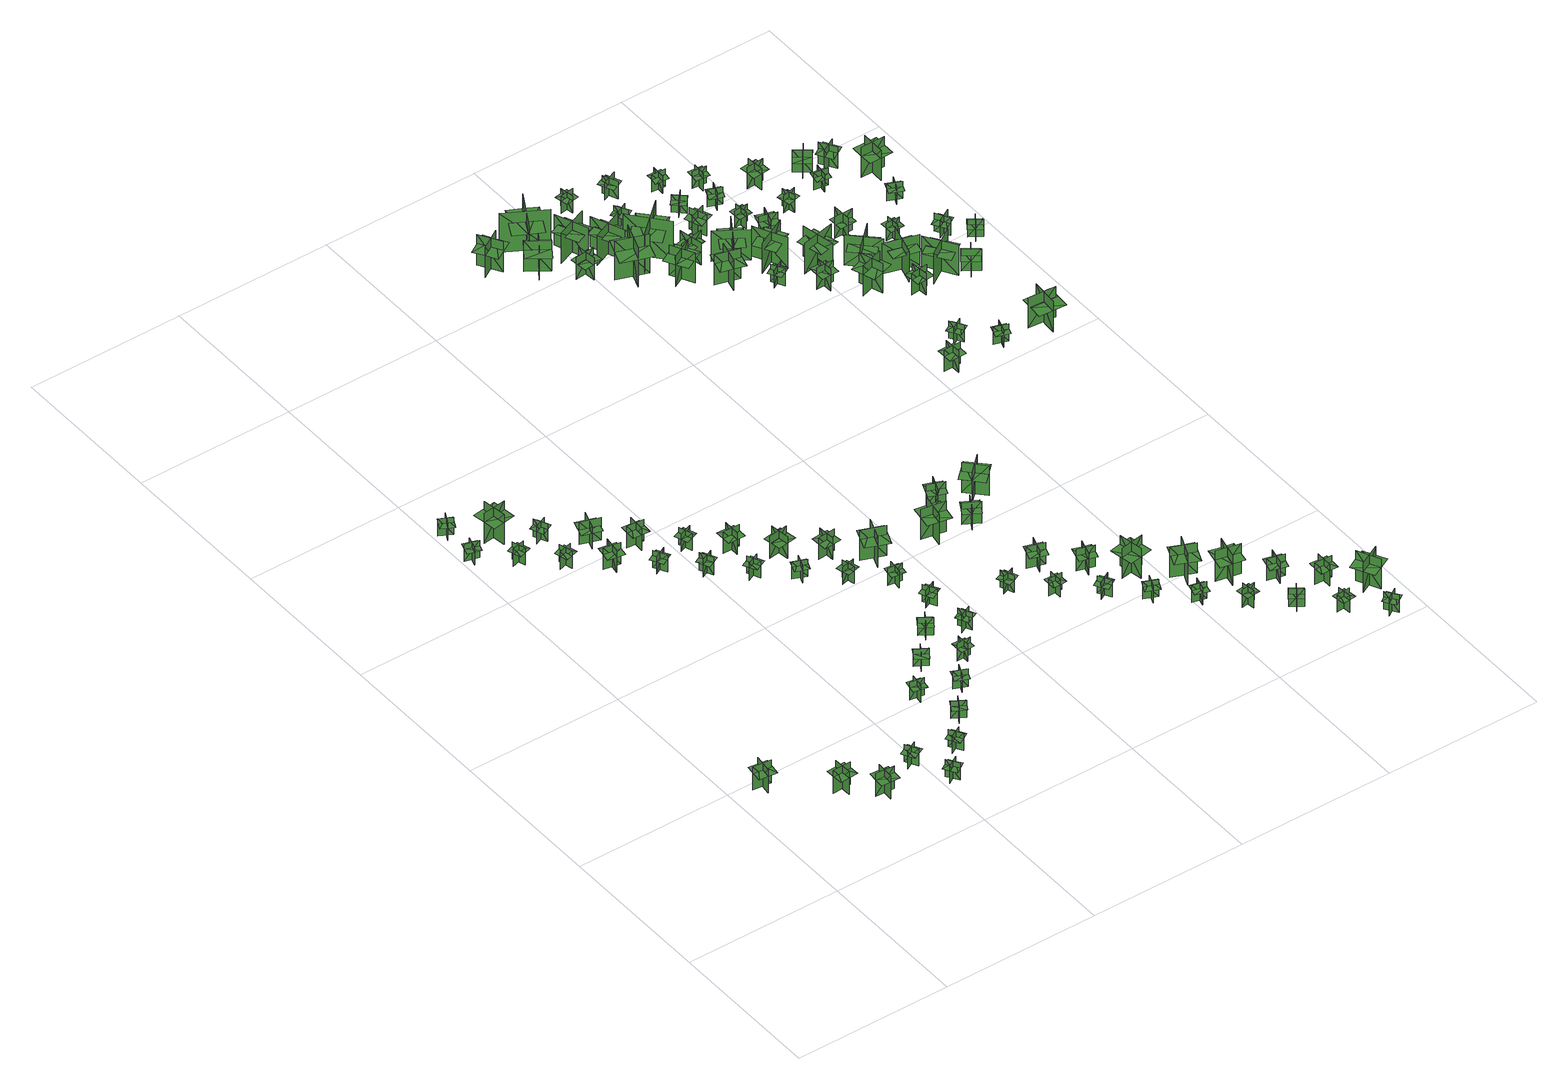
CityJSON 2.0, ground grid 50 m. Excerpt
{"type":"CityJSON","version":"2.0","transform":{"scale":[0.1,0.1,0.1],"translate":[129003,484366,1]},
"CityObjects":{
"tree1":{"type":"SolitaryVegetationObject","geometry":[{"type":"MultiSurface","lod":"1","boundaries":[[[0,1,2]],[[0,2,3]],[[4,5,6]],[[4,6,7]],[[8,9,10]],[[8,10,11]],[[8,11,12]],[[8,12,13]]]}]},
"tree2":{"type":"SolitaryVegetationObject","geometry":[{"type":"MultiSurface","lod":"1","boundaries":[[[14,15,16]],[[14,16,17]],[[18,19,20]],[[18,20,21]],[[22,23,24]],[[22,24,25]],[[22,25,26]],[[22,26,27]]]}]},
"tree3":{"type":"SolitaryVegetationObject","geometry":[{"type":"MultiSurface","lod":"1","boundaries":[[[28,29,30]],[[28,30,31]],[[32,33,34]],[[32,34,35]],[[36,37,38]],[[36,38,39]],[[36,39,40]],[[36,40,41]]]}]},
"tree4":{"type":"SolitaryVegetationObject","geometry":[{"type":"MultiSurface","lod":"1","boundaries":[[[42,43,44]],[[42,44,45]],[[46,47,48]],[[46,48,49]],[[50,51,52]],[[50,52,53]],[[50,53,54]],[[50,54,55]]]}]},
"tree5":{"type":"SolitaryVegetationObject","geometry":[{"type":"MultiSurface","lod":"1","boundaries":[[[56,57,58]],[[56,58,59]],[[60,61,62]],[[60,62,63]],[[64,65,66]],[[64,66,67]],[[64,67,68]],[[64,68,69]]]}]},
"tree6":{"type":"SolitaryVegetationObject","geometry":[{"type":"MultiSurface","lod":"1","boundaries":[[[70,71,72]],[[70,72,73]],[[74,75,76]],[[74,76,77]],[[78,79,80]],[[78,80,81]],[[78,81,82]],[[78,82,83]]]}]},
"tree7":{"type":"SolitaryVegetationObject","geometry":[{"type":"MultiSurface","lod":"1","boundaries":[[[84,85,86]],[[84,86,87]],[[88,89,90]],[[88,90,91]],[[92,93,94]],[[92,94,95]],[[92,95,96]],[[92,96,97]]]}]},
"tree8":{"type":"SolitaryVegetationObject","geometry":[{"type":"MultiSurface","lod":"1","boundaries":[[[98,99,100]],[[98,100,101]],[[102,103,104]],[[102,104,105]],[[106,107,108]],[[106,108,109]],[[106,109,110]],[[106,110,111]]]}]},
"tree9":{"type":"SolitaryVegetationObject","geometry":[{"type":"MultiSurface","lod":"1","boundaries":[[[112,113,114]],[[112,114,115]],[[116,117,118]],[[116,118,119]],[[120,121,122]],[[120,122,123]],[[120,123,124]],[[120,124,125]]]}]},
"tree10":{"type":"SolitaryVegetationObject","geometry":[{"type":"MultiSurface","lod":"1","boundaries":[[[126,127,128]],[[126,128,129]],[[130,131,132]],[[130,132,133]],[[134,135,136]],[[134,136,137]],[[134,137,138]],[[134,138,139]]]}]},
"tree11":{"type":"SolitaryVegetationObject","geometry":[{"type":"MultiSurface","lod":"1","boundaries":[[[140,141,142]],[[140,142,143]],[[144,145,146]],[[144,146,147]],[[148,149,150]],[[148,150,151]],[[148,151,152]],[[148,152,153]]]}]},
"tree12":{"type":"SolitaryVegetationObject","geometry":[{"type":"MultiSurface","lod":"1","boundaries":[[[154,155,156]],[[154,156,157]],[[158,159,160]],[[158,160,161]],[[162,163,164]],[[162,164,165]],[[162,165,166]],[[162,166,167]]]}]},
"tree13":{"type":"SolitaryVegetationObject","geometry":[{"type":"MultiSurface","lod":"1","boundaries":[[[168,169,170]],[[168,170,171]],[[172,173,174]],[[172,174,175]],[[176,177,178]],[[176,178,179]],[[176,179,180]],[[176,180,181]]]}]},
"tree14":{"type":"SolitaryVegetationObject","geometry":[{"type":"MultiSurface","lod":"1","boundaries":[[[182,183,184]],[[182,184,185]],[[186,187,188]],[[186,188,189]],[[190,191,192]],[[190,192,193]],[[190,193,194]],[[190,194,195]]]}]},
"tree15":{"type":"SolitaryVegetationObject","geometry":[{"type":"MultiSurface","lod":"1","boundaries":[[[196,197,198]],[[196,198,199]],[[200,201,202]],[[200,202,203]],[[204,205,206]],[[204,206,207]],[[204,207,208]],[[204,208,209]]]}]},
"tree16":{"type":"SolitaryVegetationObject","geometry":[{"type":"MultiSurface","lod":"1","boundaries":[[[210,211,212]],[[210,212,213]],[[214,215,216]],[[214,216,217]],[[218,219,220]],[[218,220,221]],[[218,221,222]],[[218,222,223]]]}]},
"tree17":{"type":"SolitaryVegetationObject","geometry":[{"type":"MultiSurface","lod":"1","boundaries":[[[224,225,226]],[[224,226,227]],[[228,229,230]],[[228,230,231]],[[232,233,234]],[[232,234,235]],[[232,235,236]],[[232,236,237]]]}]},
"tree18":{"type":"SolitaryVegetationObject","geometry":[{"type":"MultiSurface","lod":"1","boundaries":[[[238,239,240]],[[238,240,241]],[[242,243,244]],[[242,244,245]],[[246,247,248]],[[246,248,249]],[[246,249,250]],[[246,250,251]]]}]},
"tree19":{"type":"SolitaryVegetationObject","geometry":[{"type":"MultiSurface","lod":"1","boundaries":[[[252,253,254]],[[252,254,255]],[[256,257,258]],[[256,258,259]],[[260,261,262]],[[260,262,263]],[[260,263,264]],[[260,264,265]]]}]},
"tree20":{"type":"SolitaryVegetationObject","geometry":[{"type":"MultiSurface","lod":"1","boundaries":[[[266,267,268]],[[266,268,269]],[[270,271,272]],[[270,272,273]],[[274,275,276]],[[274,276,277]],[[274,277,278]],[[274,278,279]]]}]},
"tree21":{"type":"SolitaryVegetationObject","geometry":[{"type":"MultiSurface","lod":"1","boundaries":[[[280,281,282]],[[280,282,283]],[[284,285,286]],[[284,286,287]],[[288,289,290]],[[288,290,291]],[[288,291,292]],[[288,292,293]]]}]},
"tree22":{"type":"SolitaryVegetationObject","geometry":[{"type":"MultiSurface","lod":"1","boundaries":[[[294,295,296]],[[294,296,297]],[[298,299,300]],[[298,300,301]],[[302,303,304]],[[302,304,305]],[[302,305,306]],[[302,306,307]]]}]},
"tree23":{"type":"SolitaryVegetationObject","geometry":[{"type":"MultiSurface","lod":"1","boundaries":[[[308,309,310]],[[308,310,311]],[[312,313,314]],[[312,314,315]],[[316,317,318]],[[316,318,319]],[[316,319,320]],[[316,320,321]]]}]},
"tree24":{"type":"SolitaryVegetationObject","geometry":[{"type":"MultiSurface","lod":"1","boundaries":[[[322,323,324]],[[322,324,325]],[[326,327,328]],[[326,328,329]],[[330,331,332]],[[330,332,333]],[[330,333,334]],[[330,334,335]]]}]},
"tree25":{"type":"SolitaryVegetationObject","geometry":[{"type":"MultiSurface","lod":"1","boundaries":[[[336,337,338]],[[336,338,339]],[[340,341,342]],[[340,342,343]],[[344,345,346]],[[344,346,347]],[[344,347,348]],[[344,348,349]]]}]},
"tree26":{"type":"SolitaryVegetationObject","geometry":[{"type":"MultiSurface","lod":"1","boundaries":[[[350,351,352]],[[350,352,353]],[[354,355,356]],[[354,356,357]],[[358,359,360]],[[358,360,361]],[[358,361,362]],[[358,362,363]]]}]},
"tree27":{"type":"SolitaryVegetationObject","geometry":[{"type":"MultiSurface","lod":"1","boundaries":[[[364,365,366]],[[364,366,367]],[[368,369,370]],[[368,370,371]],[[372,373,374]],[[372,374,375]],[[372,375,376]],[[372,376,377]]]}]},
"tree28":{"type":"SolitaryVegetationObject","geometry":[{"type":"MultiSurface","lod":"1","boundaries":[[[378,379,380]],[[378,380,381]],[[382,383,384]],[[382,384,385]],[[386,387,388]],[[386,388,389]],[[386,389,390]],[[386,390,391]]]}]},
"tree29":{"type":"SolitaryVegetationObject","geometry":[{"type":"MultiSurface","lod":"1","boundaries":[[[392,393,394]],[[392,394,395]],[[396,397,398]],[[396,398,399]],[[400,401,402]],[[400,402,403]],[[400,403,404]],[[400,404,405]]]}]},
"tree30":{"type":"SolitaryVegetationObject","geometry":[{"type":"MultiSurface","lod":"1","boundaries":[[[406,407,408]],[[406,408,409]],[[410,411,412]],[[410,412,413]],[[414,415,416]],[[414,416,417]],[[414,417,418]],[[414,418,419]]]}]},
"tree31":{"type":"SolitaryVegetationObject","geometry":[{"type":"MultiSurface","lod":"1","boundaries":[[[420,421,422]],[[420,422,423]],[[424,425,426]],[[424,426,427]],[[428,429,430]],[[428,430,431]],[[428,431,432]],[[428,432,433]]]}]},
"tree32":{"type":"SolitaryVegetationObject","geometry":[{"type":"MultiSurface","lod":"1","boundaries":[[[434,435,436]],[[434,436,437]],[[438,439,440]],[[438,440,441]],[[442,443,444]],[[442,444,445]],[[442,445,446]],[[442,446,447]]]}]},
"tree33":{"type":"SolitaryVegetationObject","geometry":[{"type":"MultiSurface","lod":"1","boundaries":[[[448,449,450]],[[448,450,451]],[[452,453,454]],[[452,454,455]],[[456,457,458]],[[456,458,459]],[[456,459,460]],[[456,460,461]]]}]},
"tree34":{"type":"SolitaryVegetationObject","geometry":[{"type":"MultiSurface","lod":"1","boundaries":[[[462,463,464]],[[462,464,465]],[[466,467,468]],[[466,468,469]],[[470,471,472]],[[470,472,473]],[[470,473,474]],[[470,474,475]]]}]},
"tree35":{"type":"SolitaryVegetationObject","geometry":[{"type":"MultiSurface","lod":"1","boundaries":[[[476,477,478]],[[476,478,479]],[[480,481,482]],[[480,482,483]],[[484,485,486]],[[484,486,487]],[[484,487,488]],[[484,488,489]]]}]},
"tree36":{"type":"SolitaryVegetationObject","geometry":[{"type":"MultiSurface","lod":"1","boundaries":[[[490,491,492]],[[490,492,493]],[[494,495,496]],[[494,496,497]],[[498,499,500]],[[498,500,501]],[[498,501,502]],[[498,502,503]]]}]},
"tree37":{"type":"SolitaryVegetationObject","geometry":[{"type":"MultiSurface","lod":"1","boundaries":[[[504,505,506]],[[504,506,507]],[[508,509,510]],[[508,510,511]],[[512,513,514]],[[512,514,515]],[[512,515,516]],[[512,516,517]]]}]},
"tree38":{"type":"SolitaryVegetationObject","geometry":[{"type":"MultiSurface","lod":"1","boundaries":[[[518,519,520]],[[518,520,521]],[[522,523,524]],[[522,524,525]],[[526,527,528]],[[526,528,529]],[[526,529,530]],[[526,530,531]]]}]},
"tree39":{"type":"SolitaryVegetationObject","geometry":[{"type":"MultiSurface","lod":"1","boundaries":[[[532,533,534]],[[532,534,535]],[[536,537,538]],[[536,538,539]],[[540,541,542]],[[540,542,543]],[[540,543,544]],[[540,544,545]]]}]},
"tree40":{"type":"SolitaryVegetationObject","geometry":[{"type":"MultiSurface","lod":"1","boundaries":[[[546,547,548]],[[546,548,549]],[[550,551,552]],[[550,552,553]],[[554,555,556]],[[554,556,557]],[[554,557,558]],[[554,558,559]]]}]},
"tree41":{"type":"SolitaryVegetationObject","geometry":[{"type":"MultiSurface","lod":"1","boundaries":[[[560,561,562]],[[560,562,563]],[[564,565,566]],[[564,566,567]],[[568,569,570]],[[568,570,571]],[[568,571,572]],[[568,572,573]]]}]},
"tree42":{"type":"SolitaryVegetationObject","geometry":[{"type":"MultiSurface","lod":"1","boundaries":[[[574,575,576]],[[574,576,577]],[[578,579,580]],[[578,580,581]],[[582,583,584]],[[582,584,585]],[[582,585,586]],[[582,586,587]]]}]},
"tree43":{"type":"SolitaryVegetationObject","geometry":[{"type":"MultiSurface","lod":"1","boundaries":[[[588,589,590]],[[588,590,591]],[[592,593,594]],[[592,594,595]],[[596,597,598]],[[596,598,599]],[[596,599,600]],[[596,600,601]]]}]},
"tree44":{"type":"SolitaryVegetationObject","geometry":[{"type":"MultiSurface","lod":"1","boundaries":[[[602,603,604]],[[602,604,605]],[[606,607,608]],[[606,608,609]],[[610,611,612]],[[610,612,613]],[[610,613,614]],[[610,614,615]]]}]},
"tree45":{"type":"SolitaryVegetationObject","geometry":[{"type":"MultiSurface","lod":"1","boundaries":[[[616,617,618]],[[616,618,619]],[[620,621,622]],[[620,622,623]],[[624,625,626]],[[624,626,627]],[[624,627,628]],[[624,628,629]]]}]},
"tree46":{"type":"SolitaryVegetationObject","geometry":[{"type":"MultiSurface","lod":"1","boundaries":[[[630,631,632]],[[630,632,633]],[[634,635,636]],[[634,636,637]],[[638,639,640]],[[638,640,641]],[[638,641,642]],[[638,642,643]]]}]},
"tree47":{"type":"SolitaryVegetationObject","geometry":[{"type":"MultiSurface","lod":"1","boundaries":[[[644,645,646]],[[644,646,647]],[[648,649,650]],[[648,650,651]],[[652,653,654]],[[652,654,655]],[[652,655,656]],[[652,656,657]]]}]},
"tree48":{"type":"SolitaryVegetationObject","geometry":[{"type":"MultiSurface","lod":"1","boundaries":[[[658,659,660]],[[658,660,661]],[[662,663,664]],[[662,664,665]],[[666,667,668]],[[666,668,669]],[[666,669,670]],[[666,670,671]]]}]},
"tree49":{"type":"SolitaryVegetationObject","geometry":[{"type":"MultiSurface","lod":"1","boundaries":[[[672,673,674]],[[672,674,675]],[[676,677,678]],[[676,678,679]],[[680,681,682]],[[680,682,683]],[[680,683,684]],[[680,684,685]]]}]},
"tree50":{"type":"SolitaryVegetationObject","geometry":[{"type":"MultiSurface","lod":"1","boundaries":[[[686,687,688]],[[686,688,689]],[[690,691,692]],[[690,692,693]],[[694,695,696]],[[694,696,697]],[[694,697,698]],[[694,698,699]]]}]},
"tree51":{"type":"SolitaryVegetationObject","geometry":[{"type":"MultiSurface","lod":"1","boundaries":[[[700,701,702]],[[700,702,703]],[[704,705,706]],[[704,706,707]],[[708,709,710]],[[708,710,711]],[[708,711,712]],[[708,712,713]]]}]},
"tree52":{"type":"SolitaryVegetationObject","geometry":[{"type":"MultiSurface","lod":"1","boundaries":[[[714,715,716]],[[714,716,717]],[[718,719,720]],[[718,720,721]],[[722,723,724]],[[722,724,725]],[[722,725,726]],[[722,726,727]]]}]},
"tree53":{"type":"SolitaryVegetationObject","geometry":[{"type":"MultiSurface","lod":"1","boundaries":[[[728,729,730]],[[728,730,731]],[[732,733,734]],[[732,734,735]],[[736,737,738]],[[736,738,739]],[[736,739,740]],[[736,740,741]]]}]},
"tree54":{"type":"SolitaryVegetationObject","geometry":[{"type":"MultiSurface","lod":"1","boundaries":[[[742,743,744]],[[742,744,745]],[[746,747,748]],[[746,748,749]],[[750,751,752]],[[750,752,753]],[[750,753,754]],[[750,754,755]]]}]},
"tree55":{"type":"SolitaryVegetationObject","geometry":[{"type":"MultiSurface","lod":"1","boundaries":[[[756,757,758]],[[756,758,759]],[[760,761,762]],[[760,762,763]],[[764,765,766]],[[764,766,767]],[[764,767,768]],[[764,768,769]]]}]},
"tree56":{"type":"SolitaryVegetationObject","geometry":[{"type":"MultiSurface","lod":"1","boundaries":[[[770,771,772]],[[770,772,773]],[[774,775,776]],[[774,776,777]],[[778,779,780]],[[778,780,781]],[[778,781,782]],[[778,782,783]]]}]},
"tree57":{"type":"SolitaryVegetationObject","geometry":[{"type":"MultiSurface","lod":"1","boundaries":[[[784,785,786]],[[784,786,787]],[[788,789,790]],[[788,790,791]],[[792,793,794]],[[792,794,795]],[[792,795,796]],[[792,796,797]]]}]},
"tree58":{"type":"SolitaryVegetationObject","geometry":[{"type":"MultiSurface","lod":"1","boundaries":[[[798,799,800]],[[798,800,801]],[[802,803,804]],[[802,804,805]],[[806,807,808]],[[806,808,809]],[[806,809,810]],[[806,810,811]]]}]},
"tree59":{"type":"SolitaryVegetationObject","geometry":[{"type":"MultiSurface","lod":"1","boundaries":[[[812,813,814]],[[812,814,815]],[[816,817,818]],[[816,818,819]],[[820,821,822]],[[820,822,823]],[[820,823,824]],[[820,824,825]]]}]},
"tree60":{"type":"SolitaryVegetationObject","geometry":[{"type":"MultiSurface","lod":"1","boundaries":[[[826,827,828]],[[826,828,829]],[[830,831,832]],[[830,832,833]],[[834,835,836]],[[834,836,837]],[[834,837,838]],[[834,838,839]]]}]},
"tree61":{"type":"SolitaryVegetationObject","geometry":[{"type":"MultiSurface","lod":"1","boundaries":[[[840,841,842]],[[840,842,843]],[[844,845,846]],[[844,846,847]],[[848,849,850]],[[848,850,851]],[[848,851,852]],[[848,852,853]]]}]},
"tree62":{"type":"SolitaryVegetationObject","geometry":[{"type":"MultiSurface","lod":"1","boundaries":[[[854,855,856]],[[854,856,857]],[[858,859,860]],[[858,860,861]],[[862,863,864]],[[862,864,865]],[[862,865,866]],[[862,866,867]]]}]},
"tree63":{"type":"SolitaryVegetationObject","geometry":[{"type":"MultiSurface","lod":"1","boundaries":[[[868,869,870]],[[868,870,871]],[[872,873,874]],[[872,874,875]],[[876,877,878]],[[876,878,879]],[[876,879,880]],[[876,880,881]]]}]},
"tree64":{"type":"SolitaryVegetationObject","geometry":[{"type":"MultiSurface","lod":"1","boundaries":[[[882,883,884]],[[882,884,885]],[[886,887,888]],[[886,888,889]],[[890,891,892]],[[890,892,893]],[[890,893,894]],[[890,894,895]]]}]},
"tree65":{"type":"SolitaryVegetationObject","geometry":[{"type":"MultiSurface","lod":"1","boundaries":[[[896,897,898]],[[896,898,899]],[[900,901,902]],[[900,902,903]],[[904,905,906]],[[904,906,907]],[[904,907,908]],[[904,908,909]]]}]},
"tree66":{"type":"SolitaryVegetationObject","geometry":[{"type":"MultiSurface","lod":"1","boundaries":[[[910,911,912]],[[910,912,913]],[[914,915,916]],[[914,916,917]],[[918,919,920]],[[918,920,921]],[[918,921,922]],[[918,922,923]]]}]},
"tree67":{"type":"SolitaryVegetationObject","geometry":[{"type":"MultiSurface","lod":"1","boundaries":[[[924,925,926]],[[924,926,927]],[[928,929,930]],[[928,930,931]],[[932,933,934]],[[932,934,935]],[[932,935,936]],[[932,936,937]]]}]},
"tree68":{"type":"SolitaryVegetationObject","geometry":[{"type":"MultiSurface","lod":"1","boundaries":[[[938,939,940]],[[938,940,941]],[[942,943,944]],[[942,944,945]],[[946,947,948]],[[946,948,949]],[[946,949,950]],[[946,950,951]]]}]},
"tree69":{"type":"SolitaryVegetationObject","geometry":[{"type":"MultiSurface","lod":"1","boundaries":[[[952,953,954]],[[952,954,955]],[[956,957,958]],[[956,958,959]],[[960,961,962]],[[960,962,963]],[[960,963,964]],[[960,964,965]]]}]},
"tree70":{"type":"SolitaryVegetationObject","geometry":[{"type":"MultiSurface","lod":"1","boundaries":[[[966,967,968]],[[966,968,969]],[[970,971,972]],[[970,972,973]],[[974,975,976]],[[974,976,977]],[[974,977,978]],[[974,978,979]]]}]},
"tree71":{"type":"SolitaryVegetationObject","geometry":[{"type":"MultiSurface","lod":"1","boundaries":[[[980,981,982]],[[980,982,983]],[[984,985,986]],[[984,986,987]],[[988,989,990]],[[988,990,991]],[[988,991,992]],[[988,992,993]]]}]},
"tree72":{"type":"SolitaryVegetationObject","geometry":[{"type":"MultiSurface","lod":"1","boundaries":[[[994,995,996]],[[994,996,997]],[[998,999,1000]],[[998,1000,1001]],[[1002,1003,1004]],[[1002,1004,1005]],[[1002,1005,1006]],[[1002,1006,1007]]]}]},
"tree73":{"type":"SolitaryVegetationObject","geometry":[{"type":"MultiSurface","lod":"1","boundaries":[[[1008,1009,1010]],[[1008,1010,1011]],[[1012,1013,1014]],[[1012,1014,1015]],[[1016,1017,1018]],[[1016,1018,1019]],[[1016,1019,1020]],[[1016,1020,1021]]]}]},
"tree74":{"type":"SolitaryVegetationObject","geometry":[{"type":"MultiSurface","lod":"1","boundaries":[[[1022,1023,1024]],[[1022,1024,1025]],[[1026,1027,1028]],[[1026,1028,1029]],[[1030,1031,1032]],[[1030,1032,1033]],[[1030,1033,1034]],[[1030,1034,1035]]]}]},
"tree75":{"type":"SolitaryVegetationObject","geometry":[{"type":"MultiSurface","lod":"1","boundaries":[[[1036,1037,1038]],[[1036,1038,1039]],[[1040,1041,1042]],[[1040,1042,1043]],[[1044,1045,1046]],[[1044,1046,1047]],[[1044,1047,1048]],[[1044,1048,1049]]]}]},
"tree76":{"type":"SolitaryVegetationObject","geometry":[{"type":"MultiSurface","lod":"1","boundaries":[[[1050,1051,1052]],[[1050,1052,1053]],[[1054,1055,1056]],[[1054,1056,1057]],[[1058,1059,1060]],[[1058,1060,1061]],[[1058,1061,1062]],[[1058,1062,1063]]]}]},
"tree77":{"type":"SolitaryVegetationObject","geometry":[{"type":"MultiSurface","lod":"1","boundaries":[[[1064,1065,1066]],[[1064,1066,1067]],[[1068,1069,1070]],[[1068,1070,1071]],[[1072,1073,1074]],[[1072,1074,1075]],[[1072,1075,1076]],[[1072,1076,1077]]]}]},
"tree78":{"type":"SolitaryVegetationObject","geometry":[{"type":"MultiSurface","lod":"1","boundaries":[[[1078,1079,1080]],[[1078,1080,1081]],[[1082,1083,1084]],[[1082,1084,1085]],[[1086,1087,1088]],[[1086,1088,1089]],[[1086,1089,1090]],[[1086,1090,1091]]]}]},
"tree79":{"type":"SolitaryVegetationObject","geometry":[{"type":"MultiSurface","lod":"1","boundaries":[[[1092,1093,1094]],[[1092,1094,1095]],[[1096,1097,1098]],[[1096,1098,1099]],[[1100,1101,1102]],[[1100,1102,1103]],[[1100,1103,1104]],[[1100,1104,1105]]]}]},
"tree80":{"type":"SolitaryVegetationObject","geometry":[{"type":"MultiSurface","lod":"1","boundaries":[[[1106,1107,1108]],[[1106,1108,1109]],[[1110,1111,1112]],[[1110,1112,1113]],[[1114,1115,1116]],[[1114,1116,1117]],[[1114,1117,1118]],[[1114,1118,1119]]]}]},
"tree81":{"type":"SolitaryVegetationObject","geometry":[{"type":"MultiSurface","lod":"1","boundaries":[[[1120,1121,1122]],[[1120,1122,1123]],[[1124,1125,1126]],[[1124,1126,1127]],[[1128,1129,1130]],[[1128,1130,1131]],[[1128,1131,1132]],[[1128,1132,1133]]]}]},
"tree82":{"type":"SolitaryVegetationObject","geometry":[{"type":"MultiSurface","lod":"1","boundaries":[[[1134,1135,1136]],[[1134,1136,1137]],[[1138,1139,1140]],[[1138,1140,1141]],[[1142,1143,1144]],[[1142,1144,1145]],[[1142,1145,1146]],[[1142,1146,1147]]]}]},
"tree83":{"type":"SolitaryVegetationObject","geometry":[{"type":"MultiSurface","lod":"1","boundaries":[[[1148,1149,1150]],[[1148,1150,1151]],[[1152,1153,1154]],[[1152,1154,1155]],[[1156,1157,1158]],[[1156,1158,1159]],[[1156,1159,1160]],[[1156,1160,1161]]]}]},
"tree84":{"type":"SolitaryVegetationObject","geometry":[{"type":"MultiSurface","lod":"1","boundaries":[[[1162,1163,1164]],[[1162,1164,1165]],[[1166,1167,1168]],[[1166,1168,1169]],[[1170,1171,1172]],[[1170,1172,1173]],[[1170,1173,1174]],[[1170,1174,1175]]]}]},
"tree85":{"type":"SolitaryVegetationObject","geometry":[{"type":"MultiSurface","lod":"1","boundaries":[[[1176,1177,1178]],[[1176,1178,1179]],[[1180,1181,1182]],[[1180,1182,1183]],[[1184,1185,1186]],[[1184,1186,1187]],[[1184,1187,1188]],[[1184,1188,1189]]]}]},
"tree86":{"type":"SolitaryVegetationObject","geometry":[{"type":"MultiSurface","lod":"1","boundaries":[[[1190,1191,1192]],[[1190,1192,1193]],[[1194,1195,1196]],[[1194,1196,1197]],[[1198,1199,1200]],[[1198,1200,1201]],[[1198,1201,1202]],[[1198,1202,1203]]]}]},
"tree87":{"type":"SolitaryVegetationObject","geometry":[{"type":"MultiSurface","lod":"1","boundaries":[[[1204,1205,1206]],[[1204,1206,1207]],[[1208,1209,1210]],[[1208,1210,1211]],[[1212,1213,1214]],[[1212,1214,1215]],[[1212,1215,1216]],[[1212,1216,1217]]]}]},
"tree88":{"type":"SolitaryVegetationObject","geometry":[{"type":"MultiSurface","lod":"1","boundaries":[[[1218,1219,1220]],[[1218,1220,1221]],[[1222,1223,1224]],[[1222,1224,1225]],[[1226,1227,1228]],[[1226,1228,1229]],[[1226,1229,1230]],[[1226,1230,1231]]]}]},
"tree89":{"type":"SolitaryVegetationObject","geometry":[{"type":"MultiSurface","lod":"1","boundaries":[[[1232,1233,1234]],[[1232,1234,1235]],[[1236,1237,1238]],[[1236,1238,1239]],[[1240,1241,1242]],[[1240,1242,1243]],[[1240,1243,1244]],[[1240,1244,1245]]]}]},
"tree90":{"type":"SolitaryVegetationObject","geometry":[{"type":"MultiSurface","lod":"1","boundaries":[[[1246,1247,1248]],[[1246,1248,1249]],[[1250,1251,1252]],[[1250,1252,1253]],[[1254,1255,1256]],[[1254,1256,1257]],[[1254,1258,1259]],[[1254,1259,1255]]]}]},
"tree91":{"type":"SolitaryVegetationObject","geometry":[{"type":"MultiSurface","lod":"1","boundaries":[[[1260,1261,1262]],[[1260,1262,1263]],[[1264,1265,1266]],[[1264,1266,1267]],[[1268,1269,1270]],[[1268,1270,1271]],[[1268,1271,1272]],[[1268,1272,1273]]]}]},
"tree92":{"type":"SolitaryVegetationObject","geometry":[{"type":"MultiSurface","lod":"1","boundaries":[[[1274,1275,1276]],[[1274,1276,1277]],[[1278,1279,1280]],[[1278,1280,1281]],[[1282,1283,1284]],[[1282,1284,1285]],[[1282,1285,1286]],[[1282,1286,1287]]]}]},
"tree93":{"type":"SolitaryVegetationObject","geometry":[{"type":"MultiSurface","lod":"1","boundaries":[[[1288,1289,1290]],[[1288,1290,1291]],[[1292,1293,1294]],[[1292,1294,1295]],[[1296,1297,1298]],[[1296,1298,1299]],[[1296,1299,1300]],[[1296,1300,1301]]]}]},
"tree94":{"type":"SolitaryVegetationObject","geometry":[{"type":"MultiSurface","lod":"1","boundaries":[[[1302,1303,1304]],[[1302,1304,1305]],[[1306,1307,1308]],[[1306,1308,1309]],[[1310,1311,1312]],[[1310,1312,1313]],[[1310,1313,1314]],[[1310,1314,1315]]]}]},
"tree95":{"type":"SolitaryVegetationObject","geometry":[{"type":"MultiSurface","lod":"1","boundaries":[[[1316,1317,1318]],[[1316,1318,1319]],[[1320,1321,1322]],[[1320,1322,1323]],[[1324,1325,1326]],[[1324,1326,1327]],[[1324,1327,1328]],[[1324,1328,1329]]]}]},
"tree96":{"type":"SolitaryVegetationObject","geometry":[{"type":"MultiSurface","lod":"1","boundaries":[[[1330,1331,1332]],[[1330,1332,1333]],[[1334,1335,1336]],[[1334,1336,1337]],[[1338,1339,1340]],[[1338,1340,1341]],[[1338,1341,1342]],[[1338,1342,1343]]]}]},
"tree97":{"type":"SolitaryVegetationObject","geometry":[{"type":"MultiSurface","lod":"1","boundaries":[[[1344,1345,1346]],[[1344,1346,1347]],[[1348,1349,1350]],[[1348,1350,1351]],[[1352,1353,1354]],[[1352,1354,1355]],[[1352,1355,1356]],[[1352,1356,1357]]]}]},
"tree98":{"type":"SolitaryVegetationObject","geometry":[{"type":"MultiSurface","lod":"1","boundaries":[[[1358,1359,1360]],[[1358,1360,1361]],[[1362,1363,1364]],[[1362,1364,1365]],[[1366,1367,1368]],[[1366,1368,1369]],[[1366,1369,1370]],[[1366,1370,1371]]]}]},
"tree99":{"type":"SolitaryVegetationObject","geometry":[{"type":"MultiSurface","lod":"1","boundaries":[[[1372,1373,1374]],[[1372,1374,1375]],[[1376,1377,1378]],[[1376,1378,1379]],[[1380,1381,1382]],[[1380,1382,1383]],[[1380,1383,1384]],[[1380,1384,1385]]]}]},
"tree100":{"type":"SolitaryVegetationObject","geometry":[{"type":"MultiSurface","lod":"1","boundaries":[[[1386,1387,1388]],[[1386,1388,1389]],[[1390,1391,1392]],[[1390,1392,1393]],[[1394,1395,1396]],[[1394,1396,1397]],[[1394,1397,1398]],[[1394,1398,1399]]]}]},
"tree101":{"type":"SolitaryVegetationObject","geometry":[{"type":"MultiSurface","lod":"1","boundaries":[[[1400,1401,1402]],[[1400,1402,1403]],[[1404,1405,1406]],[[1404,1406,1407]],[[1408,1409,1410]],[[1408,1410,1411]],[[1408,1411,1412]],[[1408,1412,1413]]]}]},
"tree102":{"type":"SolitaryVegetationObject","geometry":[{"type":"MultiSurface","lod":"1","boundaries":[[[1414,1415,1416]],[[1414,1416,1417]],[[1418,1419,1420]],[[1418,1420,1421]],[[1422,1423,1424]],[[1422,1424,1425]],[[1422,1425,1426]],[[1422,1426,1427]]]}]}
},
"vertices":[
[121,461,13],[63,468,13],[63,468,95],[121,461,95],[98,492,13],[90,433,13],[90,433,95],[98,492,95],[98,492,72],[68,496,72],[61,437,72],[90,433,72],[119,430,72],[127,488,72],
[288,327,14],[229,325,14],[229,325,96],[288,327,96],[260,354,14],[262,295,14],[262,295,96],[260,354,96],[260,354,73],[230,353,73],[233,294,73],[262,295,73],[292,297,73],[289,355,73],
[348,275,10],[344,216,10],[344,216,92],[348,275,92],[318,250,10],[377,246,10],[377,246,92],[318,250,92],[318,250,69],[316,220,69],[375,216,69],[377,246,69],[379,275,69],[320,279,69],
[35,1723,8],[22,1680,8],[22,1680,69],[35,1723,69],[8,1709,8],[51,1696,8],[51,1696,69],[8,1709,69],[8,1709,52],[2,1688,52],[44,1675,52],[51,1696,52],[57,1717,52],[15,1730,52],
[495,312,10],[456,291,10],[456,291,71],[495,312,71],[467,321,10],[488,282,10],[488,282,71],[467,321,71],[467,321,54],[448,311,54],[468,272,54],[488,282,54],[508,292,54],[487,331,54],
[52,1817,8],[13,1838,8],[13,1838,69],[52,1817,69],[44,1845,8],[23,1806,8],[23,1806,69],[44,1845,69],[44,1845,52],[24,1855,52],[4,1816,52],[23,1806,52],[43,1796,52],[63,1835,52],
[543,168,10],[519,205,10],[519,205,71],[543,168,71],[549,197,10],[512,173,10],[512,173,71],[549,197,71],[549,197,54],[537,215,54],[500,192,54],[512,173,54],[524,154,54],[561,178,54],
[144,1624,9],[102,1612,9],[102,1612,70],[144,1624,70],[118,1639,9],[131,1596,9],[131,1596,70],[118,1639,70],[118,1639,53],[97,1632,53],[110,1590,53],[131,1596,53],[152,1603,53],[139,1645,53],
[125,1775,10],[135,1699,10],[135,1699,117],[125,1775,117],[94,1735,10],[170,1745,10],[170,1745,117],[94,1735,117],[94,1735,87],[99,1696,87],[175,1706,87],[170,1745,87],[165,1783,87],[88,1773,87],
[240,1539,8],[197,1527,8],[197,1527,70],[240,1539,70],[214,1554,8],[226,1511,8],[226,1511,70],[214,1554,70],[214,1554,53],[193,1547,53],[205,1505,53],[226,1511,53],[248,1517,53],[235,1560,53],
[630,292,9],[592,270,9],[592,270,71],[630,292,71],[601,300,9],[624,262,9],[624,262,71],[601,300,71],[601,300,53],[582,289,53],[604,250,53],[624,262,53],[643,273,53],[621,311,53],
[238,1639,10],[219,1679,10],[219,1679,72],[238,1639,72],[248,1667,10],[208,1648,10],[208,1648,72],[248,1667,72],[248,1667,54],[239,1687,54],[199,1669,54],[208,1648,54],[217,1628,54],[257,1647,54],
[313,1424,9],[322,1479,9],[322,1479,86],[313,1424,86],[343,1446,9],[289,1455,9],[289,1455,86],[343,1446,86],[343,1446,64],[348,1473,64],[293,1482,64],[289,1455,64],[284,1427,64],[339,1418,64],
[361,1559,8],[301,1579,8],[301,1579,87],[361,1559,87],[339,1603,8],[318,1544,8],[318,1544,87],[339,1603,87],[358,1564,61],[367,1592,61],[307,1611,61],[299,1583,61],[290,1555,61],[350,1536,61],
[704,397,11],[681,358,11],[681,358,72],[704,397,72],[675,389,11],[713,367,11],[713,367,72],[675,389,72],[675,389,55],[664,370,55],[702,348,55],[713,367,55],[724,386,55],[686,408,55],
[658,537,9],[651,494,9],[651,494,71],[658,537,71],[634,520,9],[678,513,9],[678,513,71],[634,520,71],[634,520,53],[630,499,53],[674,491,53],[678,513,53],[681,535,53],[638,542,53],
[403,1381,9],[424,1342,9],[424,1342,70],[403,1381,70],[395,1353,9],[434,1374,9],[434,1374,70],[395,1353,70],[395,1353,53],[405,1333,53],[444,1354,53],[434,1374,53],[423,1393,53],[384,1372,53],
[449,1484,10],[394,1488,10],[394,1488,87],[449,1484,87],[425,1512,10],[421,1457,10],[421,1457,87],[425,1512,87],[425,1512,65],[397,1514,65],[394,1459,65],[421,1457,65],[449,1455,65],[452,1510,65],
[491,1270,7],[531,1289,7],[531,1289,69],[491,1270,69],[519,1260,7],[500,1300,7],[500,1300,69],[519,1260,69],[519,1260,52],[539,1270,52],[519,1310,52],[500,1300,52],[480,1290,52],[499,1250,52],
[767,459,10],[784,500,10],[784,500,72],[767,459,72],[794,470,10],[754,487,10],[754,487,72],[794,470,72],[794,470,54],[803,490,54],[762,507,54],[754,487,54],[745,467,54],[786,449,54],
[752,632,10],[729,595,10],[729,595,71],[752,632,71],[724,626,10],[761,602,10],[761,602,71],[724,626,71],[724,626,54],[712,607,54],[749,583,54],[761,602,54],[773,621,54],[735,644,54],
[517,1416,9],[532,1374,9],[532,1374,70],[517,1416,70],[505,1389,9],[546,1405,9],[546,1405,70],[505,1389,70],[505,1389,53],[512,1368,53],[554,1384,53],[546,1405,53],[538,1425,53],[497,1410,53],
[622,1202,8],[582,1183,8],[582,1183,69],[622,1202,69],[595,1212,8],[614,1172,8],[614,1172,69],[595,1212,69],[595,1212,52],[575,1203,52],[594,1163,52],[614,1172,52],[634,1181,52],[615,1221,52],
[619,1288,9],[621,1343,9],[621,1343,86],[619,1288,86],[646,1313,9],[591,1314,9],[591,1314,86],[646,1313,86],[646,1313,64],[647,1340,64],[591,1342,64],[591,1314,64],[590,1287,64],[645,1285,64],
[835,574,9],[879,575,9],[879,575,71],[835,574,71],[856,554,9],[856,598,9],[856,598,71],[856,554,71],[856,554,53],[878,554,53],[878,598,53],[856,598,53],[834,598,53],[834,553,53],
[719,1101,9],[678,1117,9],[678,1117,70],[719,1101,70],[708,1128,9],[692,1087,9],[692,1087,70],[708,1128,70],[708,1128,53],[687,1136,53],[671,1095,53],[692,1087,53],[712,1079,53],[728,1120,53],
[813,725,8],[849,700,8],[849,700,70],[813,725,70],[818,696,8],[843,733,8],[843,733,70],[818,696,70],[818,696,52],[837,683,52],[861,720,52],[843,733,52],[824,745,52],[800,708,52],
[681,1223,9],[743,1231,9],[743,1231,87],[681,1223,87],[720,1192,9],[712,1255,9],[712,1255,87],[720,1192,87],[685,1219,62],[689,1190,62],[752,1199,62],[747,1228,62],[743,1257,62],[681,1248,62],
[792,1042,9],[803,1000,9],[803,1000,70],[792,1042,70],[776,1017,9],[819,1028,9],[819,1028,70],[776,1017,70],[776,1017,53],[782,996,53],[825,1007,53],[819,1028,53],[814,1050,53],[771,1039,53],
[945,653,9],[925,693,9],[925,693,70],[945,653,70],[954,681,9],[915,661,9],[915,661,70],[954,681,70],[954,681,53],[944,701,53],[905,681,53],[915,661,53],[925,642,53],[964,662,53],
[817,1117,9],[813,1172,9],[813,1172,86],[817,1117,86],[841,1144,9],[786,1140,9],[786,1140,86],[841,1144,86],[841,1144,64],[839,1172,64],[784,1168,64],[786,1140,64],[788,1113,64],[843,1117,64],
[907,830,9],[928,791,9],[928,791,70],[907,830,70],[898,802,9],[937,822,9],[937,822,70],[898,802,70],[898,802,53],[908,782,53],[947,803,53],[937,822,53],[927,842,53],[888,821,53],
[895,958,9],[890,914,9],[890,914,70],[895,958,70],[872,940,9],[916,934,9],[916,934,70],[872,940,70],[872,940,53],[869,918,53],[913,912,53],[916,934,53],[919,956,53],[875,962,53],
[945,1043,8],[873,1070,8],[873,1070,116],[945,1043,116],[924,1090,8],[896,1018,8],[896,1018,116],[924,1090,116],[924,1090,85],[888,1104,85],[860,1032,85],[896,1018,85],[932,1004,85],[960,1076,85],
[1104,725,7],[1145,741,7],[1145,741,68],[1104,725,68],[1131,713,7],[1114,754,7],[1114,754,68],[1131,713,68],[1131,713,51],[1151,722,51],[1135,763,51],[1114,754,51],[1094,746,51],[1110,705,51],
[1101,1071,8],[1087,995,8],[1087,995,116],[1101,1071,116],[1059,1042,8],[1135,1028,8],[1135,1028,116],[1059,1042,116],[1059,1042,86],[1052,1004,86],[1128,990,86],[1135,1028,86],[1142,1067,86],[1065,1080,86],
[1241,645,8],[1197,645,8],[1197,645,69],[1241,645,69],[1220,666,8],[1220,622,8],[1220,622,69],[1220,666,69],[1220,666,52],[1198,666,52],[1198,622,52],[1220,622,52],[1242,622,52],[1242,666,52],
[1236,738,10],[1254,791,10],[1254,791,87],[1236,738,87],[1269,754,10],[1216,772,10],[1216,772,87],[1269,754,87],[1269,754,66],[1278,781,66],[1225,798,66],[1216,772,66],[1208,746,66],[1260,728,66],
[1310,576,8],[1333,538,8],[1333,538,69],[1310,576,69],[1303,547,8],[1341,570,8],[1341,570,69],[1303,547,69],[1303,547,52],[1314,528,52],[1352,551,52],[1341,570,52],[1329,589,52],[1291,566,52],
[1149,1138,14],[1200,1118,14],[1200,1118,91],[1149,1138,91],[1163,1104,14],[1184,1156,14],[1184,1156,91],[1163,1104,91],[1163,1104,70],[1189,1094,70],[1210,1145,70],[1184,1156,70],[1158,1166,70],[1137,1115,70],
[1185,1025,9],[1233,998,9],[1233,998,86],[1185,1025,86],[1195,990,9],[1222,1038,9],[1222,1038,86],[1195,990,86],[1195,990,65],[1219,976,65],[1246,1025,65],[1222,1038,65],[1198,1052,65],[1171,1003,65],
[1319,682,9],[1372,667,9],[1372,667,86],[1319,682,86],[1336,650,9],[1352,703,9],[1352,703,86],[1336,650,86],[1336,650,65],[1363,642,65],[1379,695,65],[1352,703,65],[1325,711,65],[1310,658,65],
[1436,465,7],[1395,482,7],[1395,482,69],[1436,465,69],[1425,492,7],[1408,452,7],[1408,452,69],[1425,492,69],[1425,492,52],[1405,501,52],[1387,461,52],[1408,452,52],[1428,443,52],[1446,483,52],
[818,2622,5],[778,2688,5],[778,2688,113],[818,2622,113],[830,2671,5],[764,2632,5],[764,2632,113],[830,2671,113],[830,2671,83],[810,2705,83],[744,2665,83],[764,2632,83],[784,2598,83],[850,2638,83],
[1401,583,8],[1477,597,8],[1477,597,116],[1401,583,116],[1443,553,8],[1429,630,8],[1429,630,116],[1443,553,116],[1443,553,85],[1481,560,85],[1467,636,85],[1429,630,85],[1391,623,85],[1405,547,85],
[1261,1128,14],[1314,1072,14],[1314,1072,121],[1261,1128,121],[1259,1077,14],[1316,1130,14],[1316,1130,121],[1259,1077,121],[1259,1077,91],[1286,1048,91],[1342,1102,91],[1316,1130,91],[1289,1158,91],[1233,1105,91],
[1512,366,6],[1523,409,6],[1523,409,67],[1512,366,67],[1537,381,6],[1495,392,6],[1495,392,67],[1537,381,67],[1537,381,50],[1543,402,50],[1500,414,50],[1495,392,50],[1489,371,50],[1532,359,50],
[877,2536,5],[920,2600,5],[920,2600,113],[877,2536,113],[927,2546,5],[863,2589,5],[863,2589,113],[927,2546,113],[927,2546,83],[949,2578,83],[885,2621,83],[863,2589,83],[842,2557,83],[905,2514,83],
[1579,480,8],[1507,510,8],[1507,510,116],[1579,480,116],[1559,528,8],[1529,456,8],[1529,456,116],[1559,528,116],[1559,528,86],[1524,543,86],[1494,471,86],[1529,456,86],[1565,441,86],[1595,513,86],
[1612,318,5],[1617,274,5],[1617,274,67],[1612,318,67],[1594,295,5],[1638,300,5],[1638,300,67],[1594,295,67],[1594,295,50],[1596,273,50],[1640,278,50],[1638,300,50],[1635,322,50],[1591,317,50],
[886,2595,9],[955,2716,9],[955,2716,149],[886,2595,149],[977,2620,9],[977,2620,149],[855,2689,149],[855,2689,9],[892,2605,112],[934,2584,112],[984,2681,112],[943,2702,112],[901,2724,112],[851,2627,112],
[958,2478,5],[1020,2483,5],[1020,2483,84],[958,2478,84],[996,2446,5],[990,2508,5],[990,2508,84],[996,2446,84],[962,2474,58],[965,2445,58],[1028,2452,58],[1025,2480,58],[1021,2509,58],[959,2502,58],
[1597,424,8],[1673,408,8],[1673,408,116],[1597,424,116],[1625,381,8],[1641,456,8],[1641,456,116],[1625,381,116],[1625,381,85],[1663,373,85],[1679,449,85],[1641,456,85],[1603,464,85],[1587,388,85],
[1698,223,5],[1733,197,5],[1733,197,67],[1698,223,67],[1702,194,5],[1728,230,5],[1728,230,67],[1702,194,67],[1702,194,50],[1720,181,50],[1746,217,50],[1728,230,50],[1710,243,50],[1684,207,50],
[1032,2522,12],[992,2623,12],[992,2623,121],[1032,2522,121],[1061,2589,12],[1061,2589,121],[960,2549,121],[960,2549,12],[1029,2531,92],[1062,2545,92],[1028,2623,92],[994,2608,92],[961,2594,92],[996,2516,92],
[1076,2353,4],[1110,2447,4],[1110,2447,143],[1076,2353,143],[1136,2381,4],[1042,2415,4],[1042,2415,143],[1136,2381,143],[1136,2381,104],[1153,2428,104],[1059,2461,104],[1042,2415,104],[1025,2368,104],[1119,2334,104],
[1731,308,11],[1744,361,11],[1744,361,88],[1731,308,88],[1762,326,11],[1709,340,11],[1709,340,88],[1762,326,88],[1762,326,66],[1769,353,66],[1716,367,66],[1709,340,66],[1702,314,66],[1755,300,66],
[1107,2457,12],[1065,2558,12],[1065,2558,120],[1107,2457,120],[1135,2525,12],[1135,2525,120],[1034,2483,120],[1034,2483,12],[1104,2466,92],[1136,2481,92],[1101,2558,92],[1068,2543,92],[1035,2528,92],[1071,2451,92],
[1832,128,7],[1788,123,7],[1788,123,68],[1832,128,68],[1809,146,7],[1814,102,7],[1814,102,68],[1809,146,68],[1809,146,51],[1787,144,51],[1792,100,51],[1814,102,51],[1836,105,51],[1831,149,51],
[1172,2341,5],[1209,2273,5],[1209,2273,113],[1172,2341,113],[1158,2292,5],[1225,2329,5],[1225,2329,113],[1158,2292,113],[1158,2292,83],[1176,2258,83],[1244,2295,83],[1225,2329,83],[1207,2363,83],[1139,2326,83],
[1122,2386,9],[1228,2478,9],[1228,2478,149],[1122,2386,149],[1215,2380,9],[1215,2380,149],[1124,2486,149],[1124,2486,9],[1131,2394,112],[1163,2360,112],[1243,2435,112],[1211,2469,112],[1179,2503,112],[1099,2428,112],
[1860,246,12],[1804,248,12],[1804,248,89],[1860,246,89],[1834,273,12],[1833,218,12],[1833,218,89],[1834,273,89],[1834,273,67],[1807,274,67],[1806,218,67],[1833,218,67],[1861,217,67],[1862,272,67],
[1922,22,7],[1897,58,7],[1897,58,69],[1922,22,69],[1928,51,7],[1891,26,7],[1891,26,69],[1928,51,69],[1928,51,52],[1915,69,52],[1879,44,52],[1891,26,52],[1904,8,52],[1940,33,52],
[1111,2700,13],[1104,2744,13],[1104,2744,74],[1111,2700,74],[1129,2724,13],[1085,2717,13],[1085,2717,74],[1129,2724,74],[1129,2724,57],[1125,2746,57],[1081,2739,57],[1085,2717,57],[1089,2695,57],[1132,2702,57],
[1319,2213,6],[1245,2234,6],[1245,2234,113],[1319,2213,113],[1294,2258,6],[1274,2184,6],[1274,2184,113],[1294,2258,113],[1294,2258,83],[1257,2269,83],[1236,2194,83],[1274,2184,83],[1311,2173,83],[1331,2248,83],
[1196,2560,13],[1176,2600,13],[1176,2600,75],[1196,2560,75],[1205,2588,13],[1166,2568,13],[1166,2568,75],[1205,2588,75],[1205,2588,58],[1195,2608,58],[1156,2588,58],[1166,2568,58],[1176,2548,58],[1215,2569,58],
[1220,2348,10],[1297,2363,10],[1297,2363,88],[1220,2348,88],[1264,2319,10],[1264,2319,88],[1249,2395,88],[1249,2395,10],[1227,2349,67],[1233,2324,67],[1292,2338,67],[1286,2363,67],[1280,2388,67],[1221,2374,67],
[1892,145,8],[1961,180,8],[1961,180,115],[1892,145,115],[1941,129,8],[1906,198,8],[1906,198,115],[1941,129,115],[1941,129,85],[1976,146,85],[1941,215,85],[1906,198,85],[1872,180,85],[1907,111,85],
[1552,1533,18],[1551,1588,18],[1551,1588,95],[1552,1533,95],[1578,1560,18],[1523,1559,18],[1523,1559,95],[1578,1560,95],[1578,1560,73],[1577,1587,73],[1522,1586,73],[1523,1559,73],[1523,1531,73],[1578,1532,73],
[1313,2237,12],[1372,2329,12],[1372,2329,121],[1313,2237,121],[1384,2253,12],[1384,2253,121],[1293,2312,121],[1293,2312,12],[1318,2245,92],[1349,2227,92],[1392,2300,92],[1361,2319,92],[1330,2337,92],[1287,2264,92],
[1376,2153,7],[1398,2115,7],[1398,2115,69],[1376,2153,69],[1368,2125,7],[1406,2147,7],[1406,2147,69],[1368,2125,69],[1368,2125,52],[1379,2106,52],[1417,2128,52],[1406,2147,52],[1395,2166,52],[1357,2144,52],
[1246,2674,12],[1226,2720,12],[1226,2720,75],[1246,2674,75],[1261,2711,12],[1214,2691,12],[1214,2691,75],[1261,2711,75],[1248,2678,55],[1269,2688,55],[1249,2734,55],[1227,2724,55],[1206,2715,55],[1227,2669,55],
[1357,2437,17],[1306,2417,17],[1306,2417,94],[1357,2437,94],[1323,2452,17],[1344,2401,17],[1344,2401,94],[1323,2452,94],[1323,2452,72],[1298,2442,72],[1318,2390,72],[1344,2401,72],[1369,2411,72],[1349,2462,72],
[1375,2189,12],[1472,2239,12],[1472,2239,120],[1375,2189,120],[1445,2167,12],[1445,2167,120],[1395,2264,120],[1395,2264,12],[1383,2193,92],[1401,2162,92],[1475,2204,92],[1457,2235,92],[1439,2267,92],[1366,2225,92],
[1457,2051,7],[1513,2052,7],[1513,2052,84],[1457,2051,84],[1484,2025,7],[1483,2080,7],[1483,2080,84],[1484,2025,84],[1484,2025,63],[1511,2025,63],[1510,2081,63],[1483,2080,63],[1455,2080,63],[1456,2024,63],
[1331,2511,13],[1361,2544,13],[1361,2544,75],[1331,2511,75],[1360,2512,13],[1328,2542,13],[1328,2542,75],[1360,2512,75],[1360,2512,58],[1375,2529,58],[1342,2559,58],[1328,2542,58],[1313,2526,58],[1346,2496,58],
[1642,1629,14],[1619,1668,14],[1619,1668,75],[1642,1629,75],[1649,1658,14],[1611,1635,14],[1611,1635,75],[1649,1658,75],[1649,1658,58],[1638,1677,58],[1600,1655,58],[1611,1635,58],[1623,1616,58],[1661,1639,58],
[1356,2618,13],[1359,2663,13],[1359,2663,75],[1356,2618,75],[1379,2638,13],[1335,2641,13],[1335,2641,75],[1379,2638,75],[1379,2638,58],[1380,2660,58],[1336,2663,58],[1335,2641,58],[1333,2618,58],[1377,2616,58],
[1506,2180,13],[1527,2073,13],[1527,2073,122],[1506,2180,122],[1465,2118,13],[1465,2118,122],[1572,2140,122],[1572,2140,13],[1507,2170,93],[1472,2162,93],[1492,2079,93],[1527,2088,93],[1563,2096,93],[1542,2179,93],
[1447,2407,14],[1449,2363,14],[1449,2363,75],[1447,2407,75],[1427,2385,14],[1471,2388,14],[1471,2388,75],[1427,2385,75],[1427,2385,58],[1428,2363,58],[1472,2365,58],[1471,2388,58],[1470,2410,58],[1426,2407,58],
[1592,1932,7],[1567,2006,7],[1567,2006,114],[1592,1932,114],[1615,1978,7],[1542,1954,7],[1542,1954,114],[1615,1978,114],[1615,1978,84],[1603,2015,84],[1530,1990,84],[1542,1954,84],[1554,1917,84],[1628,1942,84],
[1454,2313,15],[1507,2297,15],[1507,2297,91],[1454,2313,91],[1471,2281,15],[1488,2333,15],[1488,2333,91],[1471,2281,91],[1471,2281,70],[1498,2272,70],[1514,2325,70],[1488,2333,70],[1461,2342,70],[1445,2289,70],
[1433,2474,13],[1450,2515,13],[1450,2515,75],[1433,2474,75],[1461,2485,13],[1419,2501,13],[1419,2501,75],[1461,2485,75],[1461,2485,57],[1469,2506,57],[1428,2522,57],[1419,2501,57],[1411,2481,57],[1452,2465,57],
[1717,1548,13],[1730,1590,13],[1730,1590,75],[1717,1548,75],[1743,1561,13],[1701,1575,13],[1701,1575,75],[1743,1561,75],[1743,1561,58],[1750,1583,58],[1708,1596,58],[1701,1575,58],[1694,1554,58],[1736,1540,58],
[1574,2084,12],[1649,2005,12],[1649,2005,121],[1574,2084,121],[1573,2010,12],[1573,2010,121],[1652,2085,121],[1652,2085,12],[1581,2076,92],[1556,2051,92],[1617,1991,92],[1642,2017,92],[1667,2043,92],[1606,2102,92],
[1454,2605,14],[1451,2561,14],[1451,2561,75],[1454,2605,75],[1432,2586,14],[1476,2582,14],[1476,2582,75],[1432,2586,75],[1432,2586,58],[1430,2564,58],[1474,2560,58],[1476,2582,58],[1478,2605,58],[1434,2608,58],
[1681,1855,8],[1676,1910,8],[1676,1910,85],[1681,1855,85],[1705,1884,8],[1650,1878,8],[1650,1878,85],[1705,1884,85],[1705,1884,63],[1702,1911,63],[1647,1906,63],[1650,1878,63],[1652,1851,63],[1708,1856,63],
[1740,1963,12],[1635,1992,12],[1635,1992,121],[1740,1963,121],[1704,2026,12],[1704,2026,121],[1674,1922,121],[1674,1922,12],[1731,1965,92],[1739,2001,92],[1656,2020,92],[1648,1985,92],[1640,1950,92],[1723,1930,92],
[1571,2355,14],[1614,2366,14],[1614,2366,76],[1571,2355,76],[1597,2340,14],[1586,2383,14],[1586,2383,76],[1597,2340,76],[1597,2340,58],[1618,2345,58],[1607,2388,58],[1586,2383,58],[1564,2377,58],[1575,2334,58],
[1619,2188,13],[1679,2189,13],[1679,2189,90],[1619,2188,90],[1646,2162,13],[1646,2162,90],[1645,2222,90],[1645,2222,13],[1623,2190,61],[1675,2191,61],[1675,2216,61],[1622,2215,61],[1623,2165,61],[1676,2166,61],
[1577,2526,12],[1582,2471,12],[1582,2471,89],[1577,2526,89],[1553,2498,12],[1608,2502,12],[1608,2502,89],[1553,2498,89],[1553,2498,68],[1555,2470,68],[1610,2475,68],[1608,2502,68],[1606,2530,68],[1551,2525,68],
[1798,1863,13],[1740,1954,13],[1740,1954,122],[1798,1863,122],[1814,1934,13],[1814,1934,122],[1722,1875,122],[1722,1875,13],[1793,1871,93],[1823,1891,93],[1774,1961,93],[1744,1940,93],[1715,1920,93],[1763,1850,93],
[1823,1579,6],[1910,1572,6],[1910,1572,115],[1823,1579,115],[1868,1526,6],[1875,1613,6],[1875,1613,115],[1868,1526,115],[1828,1572,80],[1825,1532,80],[1913,1526,80],[1915,1567,80],[1918,1607,80],[1830,1613,80],
[1746,2116,15],[1746,2072,15],[1746,2072,77],[1746,2116,77],[1725,2095,15],[1769,2096,15],[1769,2096,77],[1725,2095,77],[1725,2095,60],[1725,2073,60],[1769,2073,60],[1769,2096,60],[1769,2118,60],[1725,2118,60],
[1818,1878,9],[1863,1845,9],[1863,1845,86],[1818,1878,86],[1824,1841,9],[1856,1886,9],[1856,1886,86],[1824,1841,86],[1824,1841,64],[1846,1825,64],[1878,1870,64],[1856,1886,64],[1834,1902,64],[1801,1858,64],
[1715,2362,12],[1722,2406,12],[1722,2406,74],[1715,2362,74],[1739,2379,12],[1695,2386,12],[1695,2386,74],[1739,2379,74],[1739,2379,56],[1743,2401,56],[1699,2408,56],[1695,2386,56],[1692,2365,56],[1735,2357,56],
[1700,2443,12],[1734,2487,12],[1734,2487,89],[1700,2443,89],[1737,2448,12],[1693,2481,12],[1693,2481,89],[1737,2448,89],[1737,2448,67],[1754,2470,67],[1710,2503,67],[1693,2481,67],[1676,2459,67],[1720,2426,67],
[1893,2042,14],[1850,2017,14],[1850,2017,77],[1893,2042,77],[1855,2052,14],[1880,2009,14],[1880,2009,77],[1855,2052,77],[1889,2044,57],[1877,2064,57],[1834,2038,57],[1846,2018,57],[1858,1998,57],[1901,2024,57],
[1839,2200,14],[1856,2241,14],[1856,2241,76],[1839,2200,76],[1866,2211,14],[1826,2228,14],[1826,2228,76],[1866,2211,76],[1866,2211,59],[1875,2231,59],[1834,2249,59],[1826,2228,59],[1817,2208,59],[1858,2191,59],
[1801,2420,12],[1772,2468,12],[1772,2468,89],[1801,2420,89],[1810,2456,12],[1762,2427,12],[1762,2427,89],[1810,2456,89],[1810,2456,68],[1796,2479,68],[1748,2451,68],[1762,2427,68],[1777,2404,68],[1824,2432,68],
[1916,1981,10],[1952,1956,10],[1952,1956,71],[1916,1981,71],[1921,1952,10],[1946,1988,10],[1946,1988,71],[1921,1952,71],[1921,1952,54],[1939,1939,54],[1964,1976,54],[1946,1988,54],[1928,2001,54],[1903,1965,54],
[1868,2386,12],[1867,2309,12],[1867,2309,119],[1868,2386,119],[1831,2351,12],[1908,2350,12],[1908,2350,119],[1831,2351,119],[1831,2351,89],[1831,2312,89],[1908,2311,89],[1908,2350,89],[1909,2388,89],[1832,2389,89]
]}
